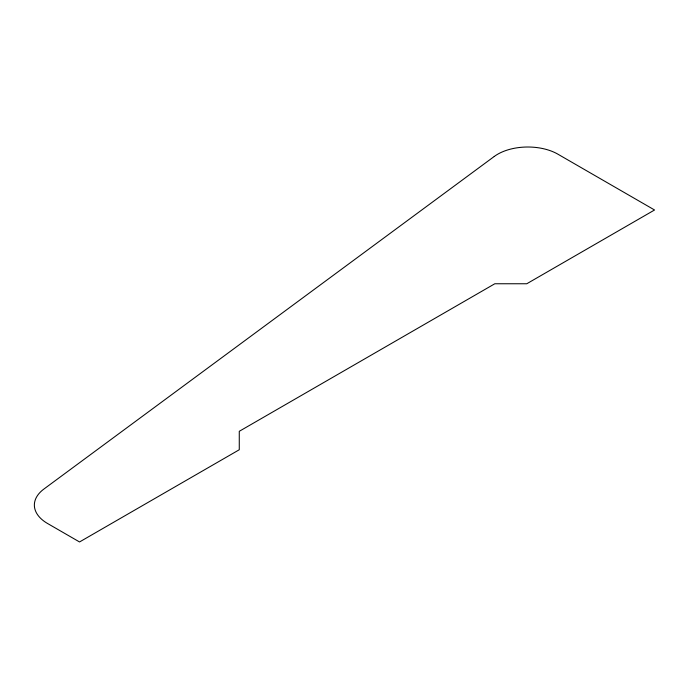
<?xml version="1.0" encoding="UTF-8"?>
<svg xmlns="http://www.w3.org/2000/svg" width="689" height="689" viewBox="0 0 689 689"><rect width="100%" height="100%" fill="white"/><g stroke="black" fill="none" stroke-linecap="round" stroke-linejoin="round"><path stroke-width="1.03" d="M494.254 156.463L43.958 489.009A45.173 26.079 0 0 0 47.601 523.519L79.545 541.959L239.272 449.745L239.272 431.305L494.823 283.756L526.775 283.756L654.55 209.99L558.719 154.655A42.623 24.606 0 0 0 494.254 156.463"/></g></svg>
